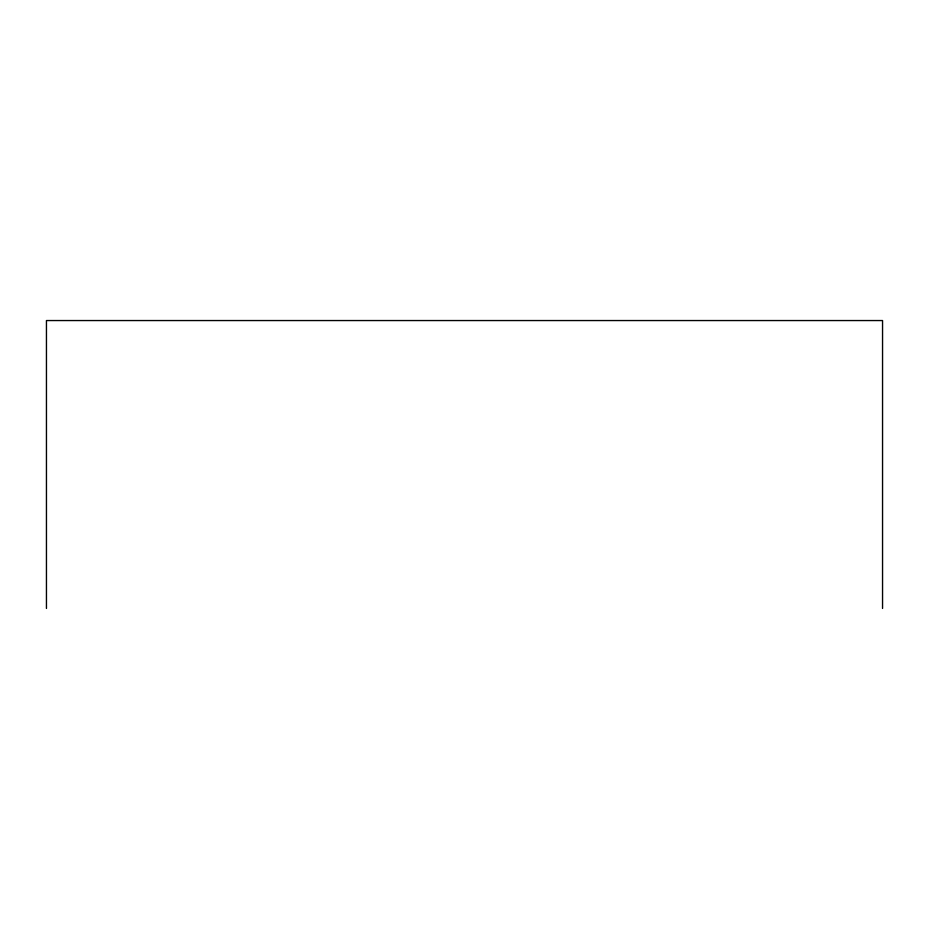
<?xml version="1.0" encoding="UTF-8"?>
<svg xmlns="http://www.w3.org/2000/svg" width="929" height="929" viewBox="0 0 929 929"><rect width="100%" height="100%" fill="white"/><g stroke="black" fill="none" stroke-linecap="round" stroke-linejoin="round"><path stroke-width="1.39" d="M882.55 608.449L882.55 320.551L46.45 320.551L46.45 608.449"/></g></svg>
